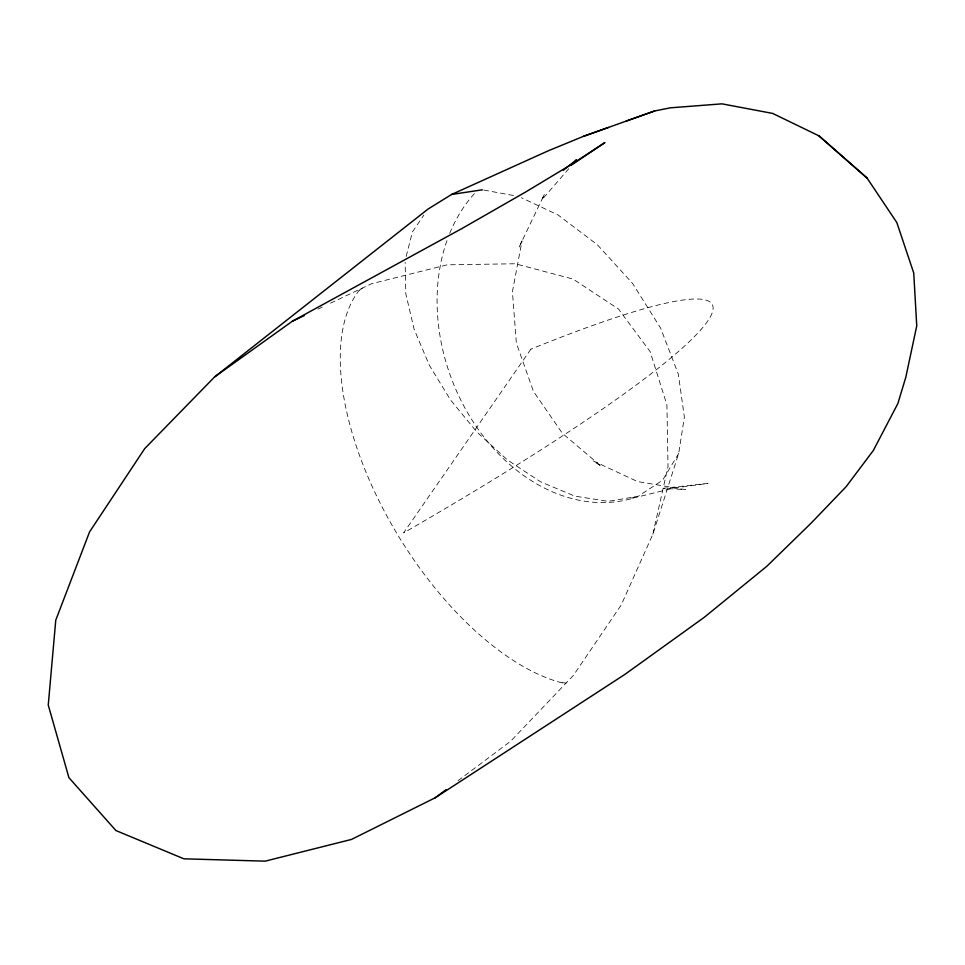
<?xml version="1.0" encoding="UTF-8"?>
<svg xmlns="http://www.w3.org/2000/svg" width="965" height="965" viewBox="0 0 965 965"><rect width="100%" height="100%" fill="white"/><g stroke="black" fill="none" stroke-linecap="round" stroke-linejoin="round"><path stroke-width="0.72" stroke-dasharray="4.83 3.62" d="M458.001 780.709L510.606 741.277L573.403 675.404L621.219 604.995L652.859 534.224L678.709 453.369L684.366 417.097L678.323 374.082L660.615 328.112L632.702 283.577L597.359 244.736L558.132 215.002L521.426 197.753M652.859 534.224L668.021 466.565L666.924 404.89L650.145 351.646L618.481 309.029L573.041 279.078L515.25 263.759L447.133 264.832L371.525 283.746L330.03 303.384M406.205 256.413L412.429 231.853L423.9 215.086M678.709 453.369L662.617 480.22L638.239 496.287L608.095 501.354L574.754 496.106L540.521 481.788L507.361 459.895L476.915 432.067L450.51 399.932L429.268 365.108L414.094 329.174L405.819 293.818L405.131 262.251M568.783 168.682L541.872 199.815L544.513 194.037L519.086 247.197L522.017 240.852L512.427 291.695L516.359 343.058L533.464 391.404L562.499 433.454L601.436 466.397L593.041 460.824L637.467 481.535L685.464 489.641L663.305 488.29L708.081 483.369L673.256 488.218L630.627 498.7L634.524 496.915M359.523 290.236L362.37 288.077M317.907 309.126L323.299 306.581M562.088 682.701L566.141 683.027M483.815 190.069L514.345 195.666M630.676 498.869A176.788 135.993 69.9 0 1 477.965 428.955A176.788 135.993 69.9 0 1 447.627 238.765M449.714 233.373A176.788 135.993 69.9 0 1 474.997 192.988M562.149 682.894A235.062 115.378 58.6 0 1 382.188 507.12A235.062 115.378 58.6 0 1 359.402 290.043M530.883 349.161L403.599 532.909A561.654 61.35 -27.8 0 0 530.883 349.161"/><path stroke-width="1.45" d="M573.596 163.121L576.479 159.792L563.27 170.262M654.692 110.951L583.584 136.282L548.204 150.83L451.584 194.472L427.99 209.103L214.616 376.929L144.714 448.604L89.564 531.908L55.765 620.193L48.25 705.053L68.925 777.694L115.933 830.551L183.893 858.814L265.182 861.154L351.489 839.429L435.275 797.741L624.922 674.378L704.341 617.262L766.753 566.346L811.07 523.187L846.124 486.686L873.313 450.51L897.836 403.611L905.749 377.496L916.75 325.881L913.734 272.998L896.811 222.529L867.04 178.03L818.923 135.836L772.675 113.424L721.977 103.846L670.337 107.827L654.692 110.951L626.152 121.059M435.275 797.741L446.035 789.672M214.616 376.929L292.311 321.248L461.825 228.596L525.539 192.071L573.391 163.254L604.946 142.555L570.822 165.461M292.311 321.248L304.433 315.507M583.584 136.282L608.493 127.452M451.584 194.472L482.367 189.803M867.04 178.03L818.923 135.836"/></g></svg>
